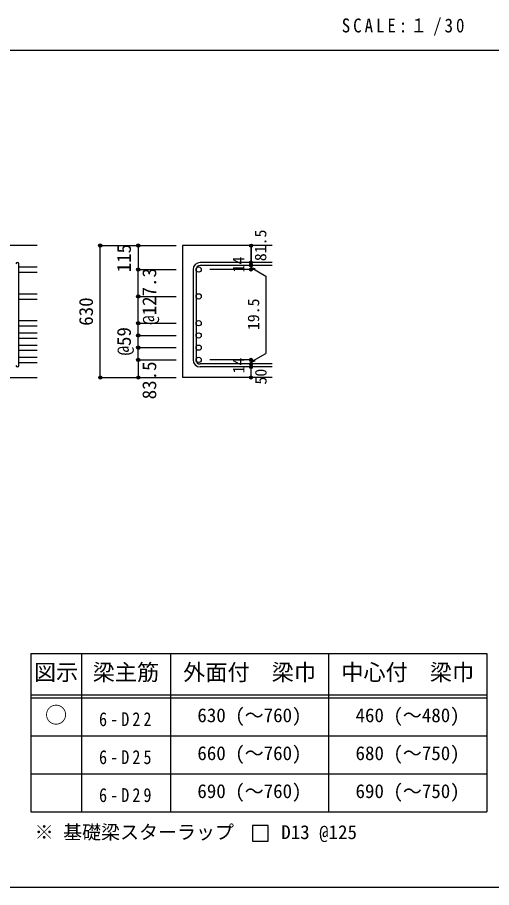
# Model space of a CAD drawing. Units: millimetres at full size, sheet at 1:30, with parts at other scales. Extents: x -5973 to 5954, y -4195 to 4201.
# Drawn here: x 1384 to 3633, y -4195 to -67 of the extents above; entities that cross this region are included whole.
import ezdxf
from ezdxf.enums import TextEntityAlignment as Align

# ---------------------------------------------------------------- set-up
doc = ezdxf.new("R2010")
doc.units = ezdxf.units.MM
doc.header["$LTSCALE"] = 30
doc.header["$PDMODE"] = 32
doc.header["$PDSIZE"] = 15
for name, color, linetype in [('0-1', 2, 'Continuous'), ('0-5', 7, 'Continuous'), ('0-6', 7, 'Continuous'), ('0-D', 4, 'Continuous'), ('6-7_文字', 7, 'Continuous'), ('6-E_枠', 7, 'Continuous'), ('F-0_枠', 6, 'Continuous')]:
    doc.layers.add(name, color=color, linetype=linetype)
doc.styles.add('ＭＳ ゴシック', font='')
doc.styles.get('ＭＳ ゴシック').set_extended_font_data('MS Gothic')

msp = doc.modelspace()

# ---------------------------------------------------------------- linework, layer by layer
at = {"layer": '0-1'}
for p, q in [((1477.44, -1149.89), (27.44, -1149.89)), ((2592.44, -1149.89), (2167.44, -1149.89)), ((2167.44, -1149.89), (2167.44, -1775.39)), ((1077.44, -1775.39), (1477.44, -1775.39)), ((2592.44, -1775.39), (2167.44, -1775.39))]:
    msp.add_line(p, q, dxfattribs=at)
at = {"layer": '0-5'}
for p, q in [((1391.44, -1250.82), (1477.44, -1250.82)), ((1391.44, -1275.82), (1477.44, -1275.82)), ((1391.44, -1378.11), (1477.44, -1378.11)), ((1391.44, -1403.11), (1477.44, -1403.11)), ((1391.44, -1505.39), (1477.44, -1505.39)), ((1391.44, -1530.39), (1477.44, -1530.39)), ((1391.44, -1563.39), (1477.44, -1563.39)), ((1391.44, -1588.39), (1477.44, -1588.39)), ((1391.44, -1621.39), (1477.44, -1621.39)), ((1391.44, -1646.39), (1477.44, -1646.39)), ((1391.44, -1679.39), (1477.44, -1679.39)), ((1391.44, -1704.39), (1477.44, -1704.39))]:
    msp.add_line(p, q, dxfattribs=at)
at = {"layer": '0-5', "color": 3}
for centre in [(2243.94, -1263.32), (2243.94, -1390.61), (2243.94, -1517.89), (2243.94, -1575.89), (2243.94, -1633.89), (2243.94, -1691.89)]:
    msp.add_circle(centre, 12.5, dxfattribs=at)
at = {"layer": '0-6'}
for p, q in [((1391.44, -1718.39), (1391.44, -1236.82)), ((2592.44, -1229.82), (2250.94, -1229.82)), ((2217.44, -1263.32), (2217.44, -1691.89)), ((2231.44, -1263.32), (2231.44, -1691.89)), ((2592.44, -1243.82), (2250.94, -1243.82)), ((2592.44, -1711.39), (2250.94, -1711.39)), ((2592.44, -1725.39), (2250.94, -1725.39))]:
    msp.add_line(p, q, dxfattribs=at)
for centre, radius, start, end in [((1384.44, -1236.82), 7, 0, 180), ((2250.94, -1263.32), 33.5, 90, 180), ((2250.94, -1263.32), 19.5, 90, 180), ((2250.94, -1691.89), 33.5, 180, 270), ((2250.94, -1691.89), 19.5, 180, 270), ((1384.44, -1718.39), 7, 180, 0)]:
    msp.add_arc(centre, radius, start, end, dxfattribs=at)
at = {"layer": '0-D'}
for p, q in [((1777.44, -1149.89), (1957.44, -1149.89)), ((1777.44, -1149.89), (1957.44, -1149.89)), ((1777.44, -1775.39), (1777.44, -1149.89)), ((1957.44, -1149.89), (2137.44, -1149.89)), ((1957.44, -1149.89), (2137.44, -1149.89)), ((1957.44, -1149.89), (1957.44, -1263.32)), ((2492.44, -1243.82), (2492.44, -1229.82)), ((1957.44, -1263.32), (2137.44, -1263.32)), ((1957.44, -1263.32), (2137.44, -1263.32)), ((1957.44, -1404.61), (1957.44, -1263.32)), ((2492.44, -1263.32), (2296.35, -1263.32)), ((2492.44, -1243.82), (2492.44, -1263.32)), ((2492.44, -1253.57), (2511.76, -1258.75)), ((2492.44, -1253.57), (2562.5, -1294.02)), ((2562.5, -1294.02), (2562.5, -1661.2)), ((1957.44, -1390.61), (2137.44, -1390.61)), ((1957.44, -1691.89), (1957.44, -1404.61)), ((1957.44, -1517.89), (2137.44, -1517.89)), ((1957.44, -1575.89), (2137.44, -1575.89)), ((1957.44, -1633.89), (2137.44, -1633.89)), ((1957.44, -1691.89), (2137.44, -1691.89)), ((1957.44, -1691.89), (1957.44, -1775.39)), ((2492.44, -1691.89), (2296.35, -1691.89)), ((2492.44, -1701.64), (2562.5, -1661.2)), ((2492.44, -1711.39), (2492.44, -1691.89)), ((2492.44, -1701.64), (2511.76, -1696.47)), ((2492.44, -1725.39), (2492.44, -1711.39)), ((2492.44, -1775.39), (2492.44, -1725.39)), ((1777.44, -1775.39), (1957.44, -1775.39)), ((1957.44, -1775.39), (2137.44, -1775.39))]:
    msp.add_line(p, q, dxfattribs=at)
msp.add_lwpolyline([(2492.44, -1149.89), (2492.44, -1229.82), (2492.44, -1149.89)], dxfattribs=at)
for centre, radius in [((1777.44, -1149.89), 8), ((1777.44, -1149.89), 7.2), ((1777.44, -1149.89), 6.4), ((1777.44, -1149.89), 5.6), ((1777.44, -1149.89), 4.8), ((1777.44, -1149.89), 4), ((1777.44, -1149.89), 3.2), ((1777.44, -1149.89), 2.4), ((1777.44, -1149.89), 1.6), ((1777.44, -1149.89), 0.8), ((1957.44, -1149.89), 8), ((1957.44, -1149.89), 7.2), ((1957.44, -1149.89), 6.4), ((1957.44, -1149.89), 5.6), ((1957.44, -1149.89), 4.8), ((1957.44, -1149.89), 4), ((1957.44, -1149.89), 3.2), ((1957.44, -1149.89), 2.4), ((1957.44, -1149.89), 1.6), ((1957.44, -1149.89), 0.8), ((2492.44, -1149.89), 4), ((2492.44, -1149.89), 3.6), ((2492.44, -1149.89), 3.2), ((2492.44, -1149.89), 2.8), ((2492.44, -1149.89), 2.4), ((2492.44, -1149.89), 2), ((2492.44, -1149.89), 1.6), ((2492.44, -1149.89), 1.2), ((2492.44, -1149.89), 0.8), ((2492.44, -1149.89), 0.4), ((2492.44, -1229.82), 4), ((2492.44, -1229.82), 3.6), ((2492.44, -1229.82), 3.2), ((2492.44, -1229.82), 2.8), ((2492.44, -1229.82), 2.4), ((2492.44, -1229.82), 2), ((2492.44, -1229.82), 1.6), ((2492.44, -1229.82), 1.2), ((2492.44, -1229.82), 0.8), ((2492.44, -1229.82), 0.4), ((1957.44, -1263.32), 8), ((1957.44, -1263.32), 7.2), ((1957.44, -1263.32), 6.4), ((1957.44, -1263.32), 5.6), ((1957.44, -1263.32), 4.8), ((1957.44, -1263.32), 4), ((1957.44, -1263.32), 3.2), ((1957.44, -1263.32), 2.4), ((1957.44, -1263.32), 1.6), ((1957.44, -1263.32), 0.8), ((2492.44, -1243.82), 4), ((2492.44, -1263.32), 4), ((2492.44, -1243.82), 3.6), ((2492.44, -1263.32), 3.6), ((2492.44, -1243.82), 3.2), ((2492.44, -1263.32), 3.2), ((2492.44, -1243.82), 2.8), ((2492.44, -1263.32), 2.8), ((2492.44, -1243.82), 2.4), ((2492.44, -1263.32), 2.4), ((2492.44, -1243.82), 2), ((2492.44, -1263.32), 2), ((2492.44, -1243.82), 1.6), ((2492.44, -1263.32), 1.6), ((2492.44, -1243.82), 1.2), ((2492.44, -1263.32), 1.2), ((2492.44, -1243.82), 0.8), ((2492.44, -1263.32), 0.8), ((2492.44, -1243.82), 0.4), ((2492.44, -1263.32), 0.4), ((1957.44, -1390.61), 8), ((1957.44, -1390.61), 7.2), ((1957.44, -1390.61), 6.4), ((1957.44, -1390.61), 5.6), ((1957.44, -1390.61), 4.8), ((1957.44, -1390.61), 4), ((1957.44, -1390.61), 3.2), ((1957.44, -1390.61), 2.4), ((1957.44, -1390.61), 1.6), ((1957.44, -1390.61), 0.8), ((1957.44, -1517.89), 8), ((1957.44, -1517.89), 7.2), ((1957.44, -1517.89), 6.4), ((1957.44, -1517.89), 5.6), ((1957.44, -1517.89), 4.8), ((1957.44, -1517.89), 4), ((1957.44, -1517.89), 3.2), ((1957.44, -1517.89), 2.4), ((1957.44, -1517.89), 1.6), ((1957.44, -1517.89), 0.8), ((1957.44, -1575.89), 8), ((1957.44, -1575.89), 7.2), ((1957.44, -1575.89), 6.4), ((1957.44, -1575.89), 5.6), ((1957.44, -1575.89), 4.8), ((1957.44, -1575.89), 4), ((1957.44, -1575.89), 3.2), ((1957.44, -1575.89), 2.4), ((1957.44, -1575.89), 1.6), ((1957.44, -1575.89), 0.8), ((1957.44, -1633.89), 8), ((1957.44, -1633.89), 7.2), ((1957.44, -1633.89), 6.4), ((1957.44, -1633.89), 5.6), ((1957.44, -1633.89), 4.8), ((1957.44, -1633.89), 4), ((1957.44, -1633.89), 3.2), ((1957.44, -1633.89), 2.4), ((1957.44, -1633.89), 1.6), ((1957.44, -1633.89), 0.8), ((1957.44, -1691.89), 8), ((1957.44, -1691.89), 7.2), ((1957.44, -1691.89), 6.4), ((1957.44, -1691.89), 5.6), ((1957.44, -1691.89), 4.8), ((1957.44, -1691.89), 4), ((1957.44, -1691.89), 3.2), ((1957.44, -1691.89), 2.4), ((1957.44, -1691.89), 1.6), ((1957.44, -1691.89), 0.8), ((2492.44, -1691.89), 4), ((2492.44, -1691.89), 3.6), ((2492.44, -1691.89), 3.2), ((2492.44, -1691.89), 2.8), ((2492.44, -1691.89), 2.4), ((2492.44, -1691.89), 2), ((2492.44, -1691.89), 1.6), ((2492.44, -1691.89), 1.2), ((2492.44, -1691.89), 0.8), ((2492.44, -1691.89), 0.4), ((2492.44, -1711.39), 4), ((2492.44, -1725.39), 4), ((2492.44, -1711.39), 3.6), ((2492.44, -1725.39), 3.6), ((2492.44, -1711.39), 3.2), ((2492.44, -1725.39), 3.2), ((2492.44, -1711.39), 2.8), ((2492.44, -1725.39), 2.8), ((2492.44, -1711.39), 2.4), ((2492.44, -1725.39), 2.4), ((2492.44, -1711.39), 2), ((2492.44, -1725.39), 2), ((2492.44, -1711.39), 1.6), ((2492.44, -1725.39), 1.6), ((2492.44, -1711.39), 1.2), ((2492.44, -1725.39), 1.2), ((2492.44, -1711.39), 0.8), ((2492.44, -1725.39), 0.8), ((2492.44, -1711.39), 0.4), ((2492.44, -1725.39), 0.4), ((1777.44, -1775.39), 7.2), ((1777.44, -1775.39), 6.4), ((1777.44, -1775.39), 5.6), ((1777.44, -1775.39), 4.8), ((1777.44, -1775.39), 4), ((1777.44, -1775.39), 3.2), ((1777.44, -1775.39), 2.4), ((1777.44, -1775.39), 1.6), ((1777.44, -1775.39), 0.8), ((1957.44, -1775.39), 7.2), ((1957.44, -1775.39), 6.4), ((1957.44, -1775.39), 5.6), ((1957.44, -1775.39), 4.8), ((1957.44, -1775.39), 4), ((1957.44, -1775.39), 3.2), ((1957.44, -1775.39), 2.4), ((1957.44, -1775.39), 1.6), ((1957.44, -1775.39), 0.8), ((2492.44, -1775.39), 4), ((2492.44, -1775.39), 3.6), ((2492.44, -1775.39), 3.2), ((2492.44, -1775.39), 2.8), ((2492.44, -1775.39), 2.4), ((2492.44, -1775.39), 2), ((2492.44, -1775.39), 1.6), ((2492.44, -1775.39), 1.2), ((2492.44, -1775.39), 0.8), ((2492.44, -1775.39), 0.4)]:
    msp.add_circle(centre, radius, dxfattribs=at)
at = {"layer": '0-D', "color": 7}
for p in [(1777.44, -1149.89), (1957.44, -1149.89), (2492.44, -1149.89), (2492.44, -1229.82), (2492.44, -1243.82), (1957.44, -1263.32), (2492.44, -1263.32), (1957.44, -1390.61), (1957.44, -1517.89), (1957.44, -1575.89), (1957.44, -1633.89), (1957.44, -1691.89), (2492.44, -1691.89), (2492.44, -1691.89), (2492.44, -1711.39), (2492.44, -1725.39), (1777.44, -1775.39), (1777.44, -1775.39), (1957.44, -1775.39), (2492.44, -1775.39)]:
    msp.add_point(p, dxfattribs=at)
at = {"layer": '6-7_文字'}
msp.add_lwpolyline([(2498.4, -3975.51), (2573.4, -3975.51), (2573.4, -3900.51), (2498.4, -3900.51)], close=True, dxfattribs=at)
at = {"layer": '6-E_枠', "color": 3}
for p, q in [((1447.71, -3085.43), (1447.71, -3835.43)), ((1447.71, -3085.43), (3610.24, -3085.43)), ((3610.24, -3085.43), (3610.24, -3835.43)), ((1447.71, -3835.43), (3610.24, -3835.43))]:
    msp.add_line(p, q, dxfattribs=at)
at = {"layer": '6-E_枠'}
for p, q in [((1687.71, -3085.43), (1687.71, -3835.43)), ((2110.24, -3085.43), (2110.24, -3835.43)), ((2860.24, -3085.43), (2860.24, -3835.43)), ((1447.71, -3280.43), (3610.24, -3280.43)), ((1447.71, -3295.43), (3610.24, -3295.43)), ((1447.71, -3475.43), (3610.24, -3475.43)), ((1447.71, -3655.43), (3610.24, -3655.43))]:
    msp.add_line(p, q, dxfattribs=at)
at = {"layer": 'F-0_枠', "color": 2}
msp.add_line((-5972.88, -222.05), (3723.6, -222.05), dxfattribs=at)
at = {"layer": 'F-0_枠'}
msp.add_line((5954.1, -4195.24), (-5972.88, -4195.24), dxfattribs=at)

# ---------------------------------------------------------------- texts
at = {"layer": '0-D', "style": 'ＭＳ ゴシック'}
for s, height, p in [('81.5', 54.99, (2581.33, -1223.49)), ('115', 65.98, (1942.39, -1276.75)), ('14', 54.99, (2477.21, -1276.76)), ('@127.3', 65.98, (2062.44, -1525.61)), ('630', 65.98, (1762.44, -1530.14)), ('19.5', 54.99, (2547.49, -1550.36)), ('@59', 65.98, (1942.23, -1670.9)), ('14', 54.99, (2477.18, -1756.07)), ('83.5', 65.98, (2062.44, -1878.89)), ('50', 54.99, (2582.44, -1808.89))]:
    msp.add_text(s, height=height, rotation=90, dxfattribs=at).set_placement(p, align=Align.BOTTOM_LEFT)
at = {"layer": '6-7_文字', "color": 2, "style": 'ＭＳ ゴシック'}
for s, p in [('図示', (1462.71, -3235.43)), ('梁主筋', (1741.48, -3235.43)), ('外面付\u3000梁巾', (2170.24, -3235.43)), ('中心付\u3000梁巾', (2920.24, -3235.43)), ('○', (1515.21, -3437.93))]:
    msp.add_text(s, height=76.98, dxfattribs=at).set_placement(p, align=Align.BOTTOM_LEFT)
at = {"layer": '6-7_文字', "style": 'ＭＳ ゴシック'}
for s, p in [('630 (～760)', (2237.74, -3430.43)), ('460 (～480)', (2987.74, -3430.43)), ('660 (～760)', (2237.74, -3610.43)), ('680 (～750)', (2987.74, -3610.43)), ('690 (～760)', (2237.74, -3790.43)), ('690 (～750)', (2987.74, -3790.43)), ('※ 基礎梁スターラップ     D13 @125', (1466.27, -3985.01))]:
    msp.add_text(s, height=65.98, dxfattribs=at).set_placement(p, align=Align.BOTTOM_LEFT)
at = {"layer": '6-7_文字', "color": 2, "insert": (2922.26, -154.55), "char_height": 65.98, "attachment_point": 7, "style": 'ＭＳ ゴシック'}
msp.add_mtext('\\T1.34;\\W0.9;SCALE:１/30', dxfattribs=at)
at = {"layer": '6-7_文字', "char_height": 65.98, "attachment_point": 7, "style": 'ＭＳ ゴシック'}
for s, insert in [('\\T1.38;\\W0.85;6-D22', (1771.48, -3430.43)), ('\\T1.38;\\W0.85;6-D25', (1771.48, -3610.43)), ('\\T1.38;\\W0.85;6-D29', (1771.48, -3790.43))]:
    msp.add_mtext(s, dxfattribs=dict(at, insert=insert))

doc.saveas('drawing.dxf')
